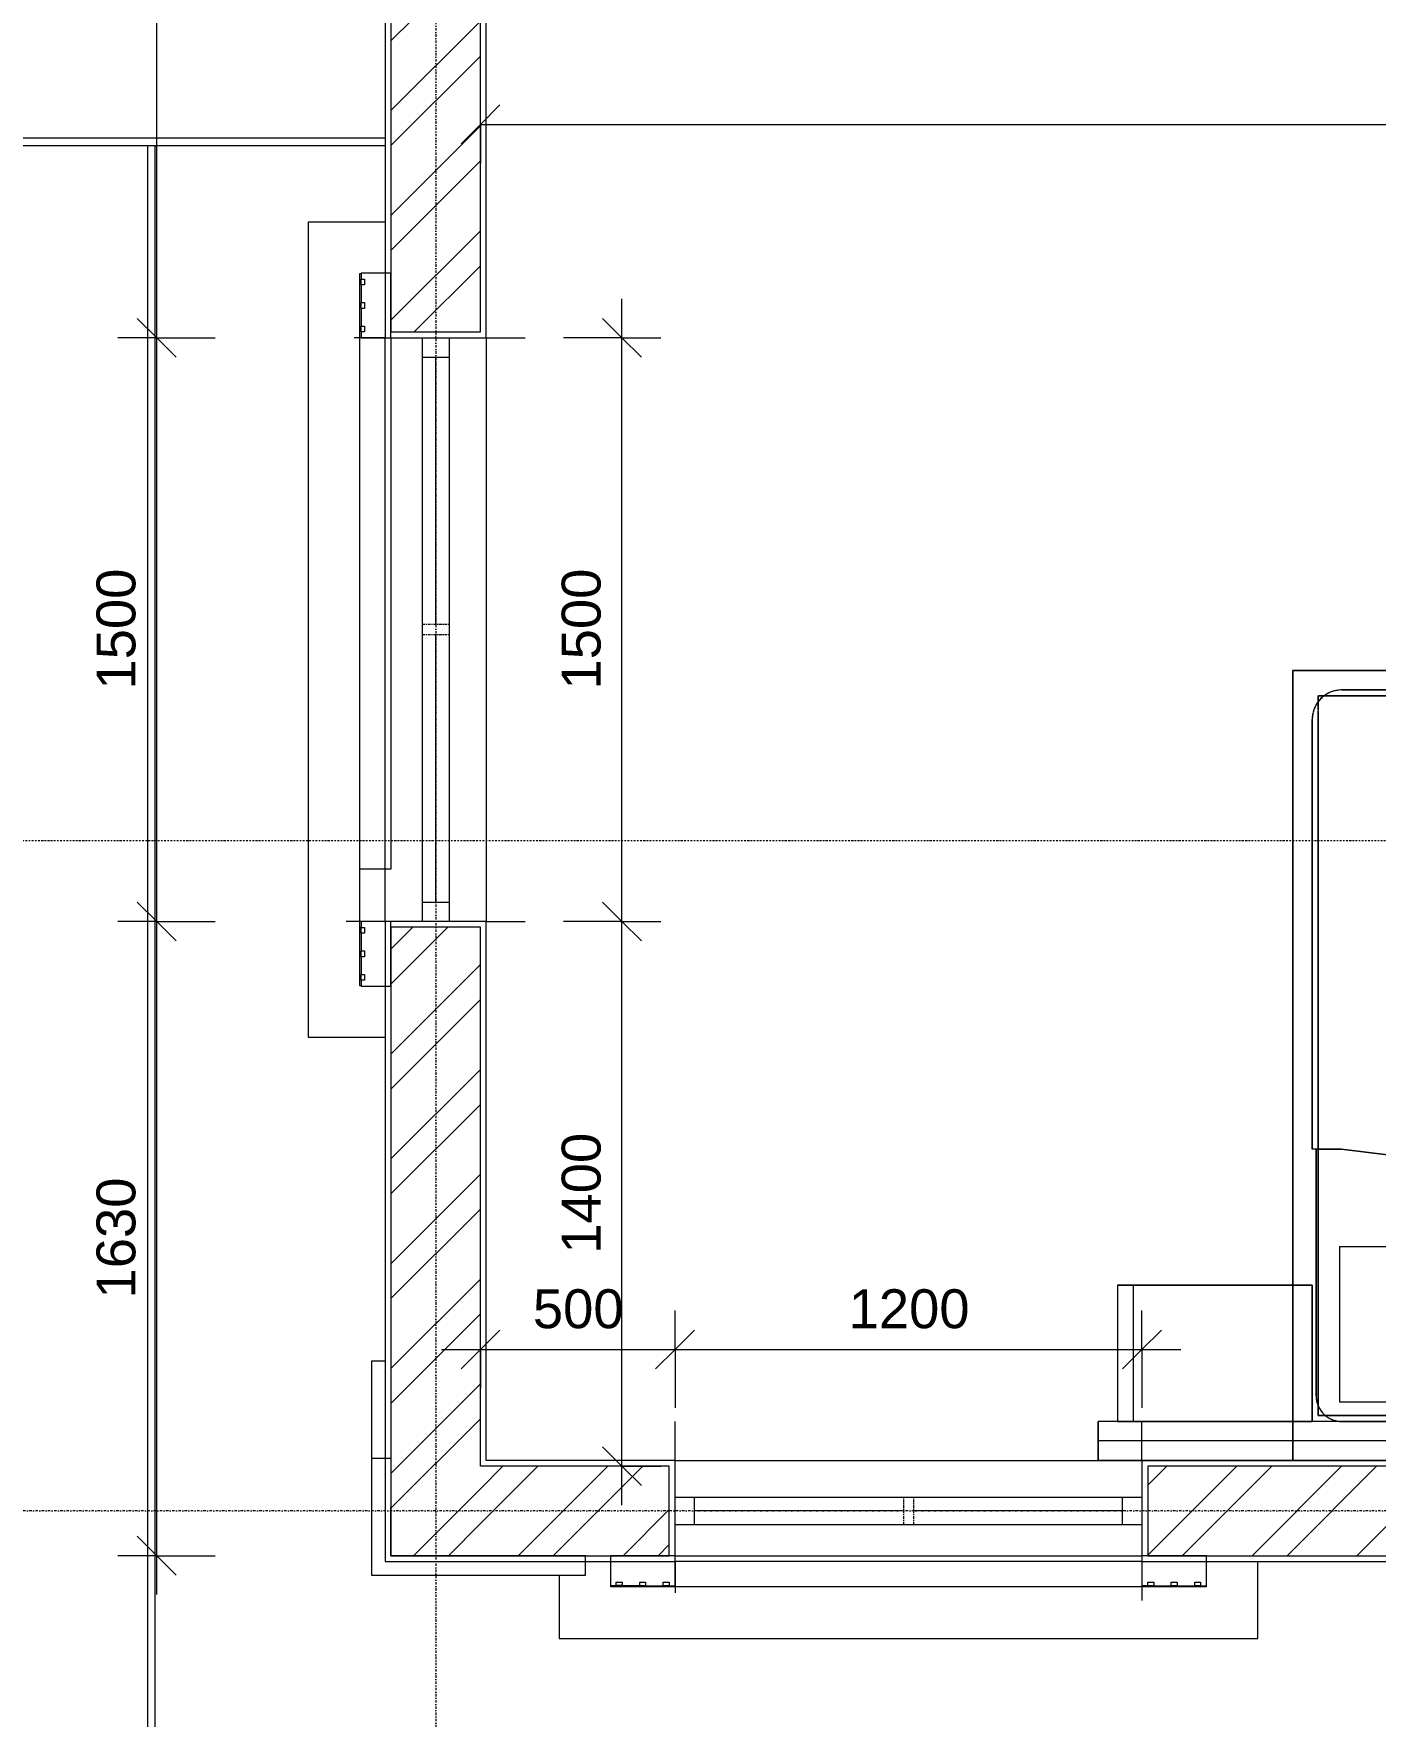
# Model space of a CAD drawing. Header units: millimetres. Extents: x -20313 to 11793, y -15775 to 12805.
# Drawn here: x -13504 to -10056, y -9319 to -4995 of the extents above; entities that cross this region are included whole.
import ezdxf

# ---------------------------------------------------------------- set-up
doc = ezdxf.new("R2010")
doc.units = ezdxf.units.MM
for name, pattern in [('Centre', [14.4, 3, -2.2, 7, -2.2]), ('Dash dot', [15.875, 6.35, -4.7625, 0, -4.7625]), ('TD_Level Line', [8, 4, -2, 0, -2])]:
    doc.linetypes.add(name, pattern=pattern)
for name, color, linetype, lineweight in [('A-ANNO-DIMS', 211, 'Continuous', 9), ('A-ANNO-DIMS-100', 211, 'Continuous', 9), ('A-GENM', 13, 'Continuous', 5), ('A-GLAZ', 151, 'Continuous', 5), ('A-WALL', 113, 'Continuous', 5), ('A-WALL-PATT', 111, 'Continuous', 18), ('G-ANNO-SYMB', 111, 'Continuous', 9), ('I-FURN', 30, 'Continuous', 5), ('I-WALL', 2, 'Continuous', 5), ('Q-CASE', 31, 'Continuous', 5), ('S-GRID', 1, 'Continuous', 9)]:
    doc.layers.add(name, color=color, linetype=linetype, lineweight=lineweight)
doc.styles.add('Arial_2', font='arial.ttf', dxfattribs={"height": 100})
doc.dimstyles.new('Arial_1_0', dxfattribs={"dimscale": 304.8, "dimtxt": 102.02594, "dimasz": 0.328084, "dimexe": 0.328084, "dimexo": 0.0625, "dimgap": 0.082021, "dimtad": 1, "dimdec": 0, "dimzin": 0, "dimdsep": 46, "dimtxsty": 'Arial_2', "dimblk1": 'OBLIQUE', "dimblk2": 'OBLIQUE', "dimsah": 1, "dimcen": 0.09, "dimdle": 0.328084, "dimazin": 0, "dimtfac": 1, "dimtdec": 4, "dimtix": 1, "dimtmove": 0, "dimatfit": 3, "dimfxl": 0.492126, "dimfxlon": 1, "dimtvp": 1, "dimtolj": 1, "dimtzin": 0, "dimarcsym": 2})
pattern_1 = [(45, (-8404.18, -5860.1), (-134.704, 134.704), []), (45, (-8314.37, -5860.1), (-134.704, 134.704), [])]

# ---------------------------------------------------------------- blocks, each defined once
blk = doc.blocks.new('FUR-5_Beds - 4_Queen_1520 x 1880-883254-02_Pent floor')
at = {"layer": 'I-FURN', "color": 10}
for p, q in [((810, 2030), (-810, 2030)), ((-810, 2030), (-810, 450)), ((-810, 450), (-810, 2030)), ((-810, 2030), (810, 2030)), ((810, 450), (810, 2030)), ((810, 2030), (810, 450)), ((-728.1, 1965), (-745, 1965)), ((-745, 1965), (-745, 1948.1)), ((-745, 1948.1), (-745, 1965)), ((-745, 1965), (-728.1, 1965)), ((-745, 1946.5), (-745, 1927.4)), ((-745, 1927.4), (-745, 1946.5)), ((-684.6, 1965), (-727.2, 1965)), ((-727.2, 1965), (-684.6, 1965)), ((683.8, 1965), (-683.8, 1965)), ((-683.8, 1965), (683.8, 1965)), ((705.3, 1965), (684.5, 1965)), ((684.5, 1965), (705.3, 1965)), ((726.5, 1965), (707.4, 1965)), ((707.4, 1965), (726.5, 1965)), ((745, 1965), (728.1, 1965)), ((728.1, 1965), (745, 1965)), ((745, 1948.1), (745, 1965)), ((745, 1965), (745, 1948.1)), ((745, 1918.5), (745, 1947.2)), ((745, 1947.2), (745, 1918.5)), ((-745, 1925.3), (-745, 1904.5)), ((-745, 1904.5), (-745, 1925.3)), ((-745, 1903.8), (-745, 140.9)), ((-745, 140.9), (-745, 1903.8)), ((745, 1904.6), (745, 1918.5)), ((745, 1918.5), (745, 1904.6)), ((745, 632.4), (745, 1903.8)), ((745, 1903.8), (745, 632.4)), ((745, 145.3), (745, 631.8)), ((745, 631.8), (745, 145.3)), ((-1220, 450), (-1260, 450)), ((-1260, 450), (-760, 450)), ((-1260, 450), (-1260, 100)), ((-1260, 450), (-1260, 100)), ((-760, 450), (-1220, 450)), ((-1220, 450), (-810, 450)), ((-810, 450), (-1220, 450)), ((-1220, 450), (-1220, 100)), ((-1220, 450), (-1220, 100)), ((-810, 450), (-760, 450)), ((-760, 450), (-810, 450)), ((-810, 450), (-810, 0)), ((-810, 0), (-810, 450)), ((-760, 100), (-760, 450)), ((-760, 450), (-760, 100)), ((-760, 450), (-760, 100)), ((-760, 450), (-760, 100)), ((760, 450), (1260, 450)), ((810, 450), (760, 450)), ((760, 450), (810, 450)), ((1220, 450), (760, 450)), ((760, 100), (760, 450)), ((760, 450), (760, 100)), ((760, 450), (760, 100)), ((760, 450), (760, 100)), ((1220, 450), (810, 450)), ((810, 450), (1220, 450)), ((810, 0), (810, 450)), ((810, 450), (810, 0)), ((1260, 450), (1220, 450)), ((1220, 450), (1220, 100)), ((1220, 450), (1220, 100)), ((1260, 450), (1260, 100)), ((1260, 450), (1260, 100)), ((-745, 140.9), (-745, 115)), ((-745, 115), (-745, 140.9)), ((745, 140.9), (745, 144.1)), ((745, 144.1), (745, 140.9)), ((745, 115), (745, 140.9)), ((745, 140.9), (745, 115)), ((-1310, 50), (-1310, 100)), ((-1310, 100), (-1310, 0)), ((1310, 100), (-1310, 100)), ((-1260, 100), (-1310, 100)), ((-760, 100), (-1260, 100)), ((-1260, 100), (-1220, 100)), ((-1220, 100), (-1260, 100)), ((-1220, 100), (-810, 100)), ((-810, 100), (-1220, 100)), ((-1220, 100), (-760, 100)), ((-810, 100), (-1220, 100)), ((-810, 100), (-760, 100)), ((-760, 100), (-810, 100)), ((-760, 100), (-810, 100)), ((-683.8, 100), (-760, 100)), ((-745, 115), (-724.3, 115)), ((-724.3, 115), (-745, 115)), ((-724.3, 115), (-720.6, 115)), ((-720.6, 115), (-724.3, 115)), ((-719.6, 115), (-684.4, 115)), ((-684.4, 115), (-719.6, 115)), ((-683.8, 115), (683.8, 115)), ((683.8, 115), (-683.8, 115)), ((683.8, 100), (-683.8, 100)), ((760, 100), (683.8, 100)), ((684.5, 115), (721.1, 115)), ((721.1, 115), (684.5, 115)), ((721.7, 115), (724, 115)), ((724, 115), (721.7, 115)), ((724, 115), (745, 115)), ((745, 115), (724, 115)), ((760, 100), (1220, 100)), ((810, 100), (760, 100)), ((760, 100), (810, 100)), ((1260, 100), (760, 100)), ((810, 100), (760, 100)), ((1220, 100), (810, 100)), ((810, 100), (1220, 100)), ((1220, 100), (810, 100)), ((1220, 100), (1260, 100)), ((1260, 100), (1220, 100)), ((1310, 100), (1260, 100)), ((1310, 0), (1310, 100)), ((1310, 100), (1310, 50)), ((-1310, 0), (-1310, 50)), ((1310, 50), (-1310, 50)), ((1310, 50), (1310, 0)), ((-1197.5, 0), (-1310, 0)), ((-1197.5, 0), (-810, 0)), ((-810, 0), (810, 0)), ((810, 0), (1072.5, 0)), ((1310, 0), (1072.5, 0)), ((-810, 0), (810, 0)), ((810, 0), (-810, 0))]:
    blk.add_line(p, q, dxfattribs=at)
at = {"layer": 'I-FURN'}
for p, q in [((150, 1980), (-683.8, 1980)), ((-683.8, 1980), (683.8, 1980)), ((683.8, 1980), (150, 1980)), ((-760, 1903.8), (-760, 800)), ((-760, 800), (-760, 1903.8)), ((760, 632.4), (760, 1903.8)), ((760, 1903.8), (760, 632.4)), ((-750, 800), (-760, 800)), ((-710, 800), (-760, 800)), ((-750, 800), (-750, 166.2)), ((-750, 166.2), (-750, 800)), ((-750, 800), (-735.4, 800)), ((-750, 800), (-735.4, 800)), ((-735.4, 800), (-750, 800)), ((-735, 800), (-685, 800)), ((-735, 800), (-700, 800)), ((-685, 800), (-735, 800)), ((-710, 800), (-685, 800)), ((-685, 800), (-700, 800)), ((-685, 800), (680, 632.4)), ((680, 632.4), (-685, 800)), ((-685, 800), (680, 632.4)), ((680, 632.4), (-685, 800)), ((680, 632.4), (685, 631.8)), ((685, 631.8), (680, 632.4)), ((680, 632.4), (710, 632.4)), ((760, 632.4), (680, 632.4)), ((685, 631.8), (750, 631.8)), ((700, 631.8), (685, 631.8)), ((700, 631.8), (750, 631.8)), ((760, 632.4), (710, 632.4)), ((750, 166.2), (750, 631.8)), ((750, 631.8), (750, 166.2)), ((-690, 550), (-690, 150)), ((-690, 550), (-690, 150)), ((-690, 550), (-40, 550)), ((-40, 150), (-40, 550)), ((-40, 150), (-40, 550)), ((40, 550), (40, 150)), ((40, 550), (40, 150)), ((40, 550), (690, 550)), ((690, 150), (690, 550)), ((690, 150), (690, 550)), ((-40, 150), (-690, 150)), ((690, 150), (40, 150)), ((-683.8, 100), (150, 100)), ((683.8, 100), (-683.8, 100)), ((150, 100), (683.8, 100))]:
    blk.add_line(p, q, dxfattribs=at)
at = {"layer": 'I-FURN', "flags": 128}
for points in [[(-683.8, 1980), (-686.8, 1979.9), (-689.9, 1979.8), (-692.9, 1979.5), (-695.9, 1979), (-698.9, 1978.5), (-701.9, 1977.8), (-704.9, 1977), (-707.8, 1976.1), (-710.6, 1975.1), (-713.5, 1974), (-716.3, 1972.7), (-719, 1971.4), (-721.7, 1969.9), (-724.3, 1968.4), (-726.8, 1966.7), (-729.3, 1964.9), (-731.7, 1963.1), (-734, 1961.1), (-736.3, 1959), (-738.5, 1956.9), (-740.5, 1954.7), (-742.5, 1952.4), (-744.4, 1950), (-746.2, 1947.5), (-747.9, 1945), (-749.5, 1942.4), (-751, 1939.7), (-752.4, 1937), (-753.7, 1934.2), (-754.8, 1931.4), (-755.9, 1928.5), (-756.8, 1925.6), (-757.6, 1922.7), (-758.3, 1919.7), (-758.9, 1916.8), (-759.3, 1913.7), (-759.7, 1910.7), (-759.9, 1907.7), (-760, 1904.6), (-760, 1903.8)], [(760, 1903.8), (759.9, 1906.8), (759.8, 1909.9), (759.5, 1912.9), (759, 1915.9), (758.5, 1918.9), (757.8, 1921.9), (757, 1924.9), (756.1, 1927.8), (755.1, 1930.6), (754, 1933.5), (752.7, 1936.3), (751.4, 1939), (749.9, 1941.7), (748.4, 1944.3), (746.7, 1946.8), (744.9, 1949.3), (743.1, 1951.7), (741.1, 1954), (739, 1956.3), (736.9, 1958.5), (734.7, 1960.5), (732.4, 1962.5), (730, 1964.4), (727.5, 1966.2), (725, 1967.9), (722.4, 1969.5), (719.7, 1971), (717, 1972.4), (714.2, 1973.7), (711.4, 1974.8), (708.5, 1975.9), (705.6, 1976.8), (702.7, 1977.6), (699.7, 1978.3), (696.8, 1978.9), (693.7, 1979.3), (690.7, 1979.7), (687.7, 1979.9), (684.6, 1980), (683.8, 1980)], [(-750, 166.2), (-749.9, 163.6), (-749.8, 160.9), (-749.5, 158.3), (-749.2, 155.7), (-748.7, 153), (-748.1, 150.5), (-747.4, 147.9), (-746.6, 145.4), (-745.8, 142.9), (-744.8, 140.4), (-743.7, 138), (-742.5, 135.6), (-741.2, 133.3), (-739.9, 131), (-738.4, 128.8), (-736.9, 126.7), (-735.3, 124.6), (-733.6, 122.5), (-731.8, 120.6), (-729.9, 118.7), (-728, 116.9), (-726, 115.2), (-723.9, 113.5), (-721.8, 112), (-719.6, 110.5), (-717.3, 109.1), (-715, 107.8), (-712.6, 106.6), (-710.2, 105.5), (-707.8, 104.5), (-705.3, 103.6), (-702.8, 102.8), (-700.2, 102.1), (-697.7, 101.5), (-695.1, 101), (-692.4, 100.6), (-689.8, 100.3), (-687.2, 100.1), (-684.5, 100), (-683.8, 100)], [(683.8, 100), (686.4, 100.1), (689.1, 100.2), (691.7, 100.5), (694.3, 100.8), (697, 101.3), (699.5, 101.9), (702.1, 102.6), (704.6, 103.4), (707.1, 104.2), (709.6, 105.2), (712, 106.3), (714.4, 107.5), (716.7, 108.8), (719, 110.1), (721.2, 111.6), (723.3, 113.1), (725.4, 114.7), (727.5, 116.4), (729.4, 118.2), (731.3, 120.1), (733.1, 122), (734.8, 124), (736.5, 126.1), (738, 128.2), (739.5, 130.4), (740.9, 132.7), (742.2, 135), (743.4, 137.4), (744.5, 139.8), (745.5, 142.2), (746.4, 144.7), (747.2, 147.2), (747.9, 149.8), (748.5, 152.3), (749, 154.9), (749.4, 157.6), (749.7, 160.2), (749.9, 162.8), (750, 165.5), (750, 166.2)]]:
    blk.add_lwpolyline(points, dxfattribs=at)
at = {"layer": 'I-FURN'}
for centre, radius, start, end in [((-683.8, 1903.8), 76.2, 90, 180), ((683.8, 1903.8), 76.2, 0, 90), ((-683.8, 166.2), 66.2, 180, 200.3188), ((-683.8, 166.2), 66.2, 200.3188, 204.9713), ((-683.8, 166.2), 66.2, 204.9713, 245.5359), ((683.8, 166.2), 66.2, 294.9713, 335.5359), ((683.8, 166.2), 66.2, 335.5359, 339.6303), ((683.8, 166.2), 66.2, 339.6303, 0), ((-683.8, 166.2), 66.2, 245.5359, 249.6303), ((-683.8, 166.2), 66.2, 249.6303, 255), ((-683.8, 166.2), 66.2, 255, 270), ((683.8, 166.2), 66.2, 270, 290.3188), ((683.8, 166.2), 66.2, 290.3188, 294.9713)]:
    blk.add_arc(centre, radius, start, end, dxfattribs=at)
blk = doc.blocks.new('PARAPET1 - PARAPET-963186-02_Pent floor')
at = {"layer": 'Q-CASE'}
for p, q in [((-5843.2, 16978.7), (-5693.3, 12420.6)), ((-5674.2, 12421.2), (-5823.4, 16960.2))]:
    blk.add_line(p, q, dxfattribs=at)
blk = doc.blocks.new('PARAPET4 - PARAPET-973503-02_Pent floor')
at = {"layer": 'Q-CASE'}
for p, q in [((-5713.1, 13030.9), (-9924.9, 12892.4)), ((-9905.2, 12873.9), (-5712.5, 13011.7))]:
    blk.add_line(p, q, dxfattribs=at)
blk = doc.blocks.new('Casement - 2L - 1200 X 1500-1125428-02_Pent floor')
at = {"layer": 'A-GLAZ'}
for p, q in [((-273.8, 130), (-273.8, 230)), ((926.2, 130), (926.2, 230)), ((-223.8, 35), (-273.8, 35)), ((876.2, 35), (-223.8, 35)), ((-223.8, -35), (-223.8, 35)), ((-223.8, 0), (-223.8, 15)), ((313.2, 0), (-223.8, 0)), ((876.2, -35), (876.2, 35)), ((926.2, 35), (876.2, 35)), ((-273.8, -35), (-223.8, -35)), ((-223.8, -35), (876.2, -35)), ((876.2, 0), (339.2, 0)), ((876.2, -35), (926.2, -35)), ((-273.8, -130), (-273.8, -210)), ((926.2, -130), (926.2, -230))]:
    blk.add_line(p, q, dxfattribs=at)
at = {"layer": 'A-GLAZ', "linetype": 'Centre'}
for p, q in [((313.2, 35), (313.2, -35)), ((339.2, 35), (339.2, -35))]:
    blk.add_line(p, q, dxfattribs=at)
blk = doc.blocks.new('Casement - 2L - 1500 X 1500-1219636-02_Pent floor')
at = {"layer": 'A-GLAZ'}
for p, q in [((-423.8, 130), (-423.8, 230)), ((1076.2, 130), (1076.2, 230)), ((-373.8, 35), (-423.8, 35)), ((1026.2, 35), (-373.8, 35)), ((-373.8, -35), (-373.8, 35)), ((-373.8, 0), (-373.8, 15)), ((313.2, 0), (-373.8, 0)), ((1026.2, 0), (339.2, 0)), ((1026.2, -35), (1026.2, 35)), ((1076.2, 35), (1026.2, 35)), ((-423.8, -35), (-373.8, -35)), ((-373.8, -35), (1026.2, -35)), ((1026.2, -35), (1076.2, -35)), ((-423.8, -130), (-423.8, -210)), ((1076.2, -130), (1076.2, -230))]:
    blk.add_line(p, q, dxfattribs=at)
at = {"layer": 'A-GLAZ', "linetype": 'Centre'}
for p, q in [((313.2, 35), (313.2, -35)), ((339.2, 35), (339.2, -35))]:
    blk.add_line(p, q, dxfattribs=at)
blk = doc.blocks.new('hood 4 - hood 1-1210012-02_Pent floor')
at = {"layer": 'A-GENM'}
for p, q in [((-9407.4, 13566.9), (-9569.8, 13561.5)), ((-9569.8, 13561.5), (-9510.8, 11767.2)), ((-9433, 13433.4), (-9430, 13433.5)), ((-9433, 13433.4), (-9430, 13433.5)), ((-9382.7, 11903.9), (-9433, 13433.4)), ((-9382.7, 11903.9), (-9433, 13433.4)), ((-9429, 13404.2), (-9429.5, 13419.2)), ((-9427.1, 13343.9), (-9427.5, 13358.9)), ((-9425.1, 13283.6), (-9425.6, 13298.6)), ((-9347.6, 13270.9), (-9308.2, 12071.6)), ((-9384.2, 12038.9), (-9384.6, 12053.9)), ((-9382.2, 11978.6), (-9382.7, 11993.6)), ((-9379.7, 11904), (-9382.7, 11903.9)), ((-9379.7, 11904), (-9382.7, 11903.9)), ((-9380.2, 11918.3), (-9380.7, 11933.3)), ((-9510.8, 11767.2), (-9313.4, 11773.6))]:
    blk.add_line(p, q, dxfattribs=at)
at = {"layer": 'A-GENM', "lineweight": 9}
for p, q in [((-9353.1, 13436.9), (-9430, 13434.3)), ((-9430, 13434.3), (-9429.5, 13419.2)), ((-9429.5, 13419.2), (-9420.7, 13419.5)), ((-9420.7, 13419.5), (-9420.3, 13404.5)), ((-9347.6, 13270.9), (-9353.1, 13436.9)), ((-9420.3, 13404.5), (-9429, 13404.2)), ((-9429, 13404.2), (-9427.5, 13358.9)), ((-9427.5, 13358.9), (-9418.8, 13359.2)), ((-9418.3, 13344.2), (-9427.1, 13343.9)), ((-9427.1, 13343.9), (-9425.6, 13298.6)), ((-9418.8, 13359.2), (-9418.3, 13344.2)), ((-9425.6, 13298.6), (-9416.8, 13298.9)), ((-9416.3, 13283.9), (-9425.1, 13283.6)), ((-9425.1, 13283.6), (-9424.6, 13268.4)), ((-9416.8, 13298.9), (-9416.3, 13283.9)), ((-9424.6, 13268.4), (-9347.6, 13270.9)), ((-9308.2, 12071.6), (-9385.1, 12069.1)), ((-9385.1, 12069.1), (-9384.6, 12053.9)), ((-9302.8, 11905.6), (-9308.2, 12071.6)), ((-9384.6, 12053.9), (-9375.9, 12054.2)), ((-9375.4, 12039.2), (-9384.2, 12038.9)), ((-9384.2, 12038.9), (-9382.7, 11993.6)), ((-9375.9, 12054.2), (-9375.4, 12039.2)), ((-9382.7, 11993.6), (-9373.9, 11993.9)), ((-9373.9, 11993.9), (-9373.4, 11978.9)), ((-9373.4, 11978.9), (-9382.2, 11978.6)), ((-9382.2, 11978.6), (-9380.7, 11933.3)), ((-9380.7, 11933.3), (-9371.9, 11933.6)), ((-9371.4, 11918.6), (-9380.2, 11918.3)), ((-9380.2, 11918.3), (-9379.7, 11903.1)), ((-9379.7, 11903.1), (-9302.8, 11905.6)), ((-9371.9, 11933.6), (-9371.4, 11918.6))]:
    blk.add_line(p, q, dxfattribs=at)
blk = doc.blocks.new('hood 28 - hood 1-1220104-02_Pent floor')
at = {"layer": 'A-GENM'}
for p, q in [((-5896.5, 12611.5), (-7990.7, 12542.7)), ((-5890, 12414.1), (-5896.5, 12611.5)), ((-7990.7, 12542.7), (-7984.2, 12345.3)), ((-7853.9, 12414.6), (-6024.6, 12474.8)), ((-7554.1, 12424.5), (-6024.6, 12474.8)), ((-6174.3, 12466.8), (-6159.3, 12467.3)), ((-6114, 12468.8), (-6099, 12469.3)), ((-6053.7, 12470.8), (-6038.7, 12471.3)), ((-6024.6, 12474.8), (-6024.5, 12471.7)), ((-6024.6, 12474.8), (-6024.5, 12471.7)), ((-7853.8, 12411.6), (-7853.9, 12414.6)), ((-7839.5, 12412.1), (-7824.5, 12412.6)), ((-7779.2, 12414), (-7764.2, 12414.5)), ((-7718.8, 12416), (-7703.9, 12416.5)), ((-7704.7, 12416.5), (-7704.8, 12419.5)), ((-7551.5, 12344.5), (-7554.1, 12424.5)), ((-6187, 12389.4), (-7551.5, 12344.5))]:
    blk.add_line(p, q, dxfattribs=at)
at = {"layer": 'A-GENM', "lineweight": 9}
for p, q in [((-6174.3, 12466.8), (-6189.5, 12466.3)), ((-6189.5, 12466.3), (-6187, 12389.4)), ((-6174, 12458), (-6174.3, 12466.8)), ((-6159, 12458.5), (-6174, 12458)), ((-6114, 12468.8), (-6159.3, 12467.3)), ((-6159.3, 12467.3), (-6159, 12458.5)), ((-6113.7, 12460), (-6114, 12468.8)), ((-6098.7, 12460.5), (-6113.7, 12460)), ((-6053.7, 12470.8), (-6099, 12469.3)), ((-6099, 12469.3), (-6098.7, 12460.5)), ((-6053.4, 12462), (-6053.7, 12470.8)), ((-6038.4, 12462.5), (-6053.4, 12462)), ((-6023.6, 12471.8), (-6038.7, 12471.3)), ((-6038.7, 12471.3), (-6038.4, 12462.5)), ((-6021, 12394.8), (-6023.6, 12471.8)), ((-7839.5, 12412.1), (-7854.6, 12411.6)), ((-7839.2, 12403.3), (-7839.5, 12412.1)), ((-7779.2, 12414), (-7824.5, 12412.6)), ((-7824.5, 12412.6), (-7824.2, 12403.8)), ((-7778.9, 12405.3), (-7779.2, 12414)), ((-7718.8, 12416), (-7764.2, 12414.5)), ((-7764.2, 12414.5), (-7763.9, 12405.8)), ((-7718.6, 12407.2), (-7718.8, 12416)), ((-7688.7, 12417), (-7703.9, 12416.5)), ((-7703.9, 12416.5), (-7703.6, 12407.7)), ((-7686.2, 12340.1), (-7688.7, 12417)), ((-7854.6, 12411.6), (-7852.1, 12334.6)), ((-7824.2, 12403.8), (-7839.2, 12403.3)), ((-7763.9, 12405.8), (-7778.9, 12405.3)), ((-7703.6, 12407.7), (-7718.6, 12407.2)), ((-6187, 12389.4), (-6021, 12394.8)), ((-7852.1, 12334.6), (-7686.2, 12340.1))]:
    blk.add_line(p, q, dxfattribs=at)
blk = doc.blocks.new('brick facing edge - brick facing edge-1233025-02_Pent floor')
at = {"layer": 'A-WALL', "lineweight": 18}
for p, q in [((-9067.1, 12344.7), (-9366.9, 12334.9)), ((-9366.9, 12334.9), (-9348.8, 11785.2)), ((-9065.4, 12294.7), (-9067.1, 12344.7)), ((-9315.3, 12286.5), (-9065.4, 12294.7)), ((-9298.8, 11786.8), (-9315.3, 12286.5)), ((-9348.8, 11785.2), (-9298.8, 11786.8))]:
    blk.add_line(p, q, dxfattribs=at)
at = {"layer": 'A-WALL'}
for p, q in [((-8817.2, 12352.9), (-9067.1, 12344.7)), ((-8816, 12317.9), (-8817.2, 12352.9))]:
    blk.add_line(p, q, dxfattribs=at)
blk = doc.blocks.new('DIMBLOCK21-02_Pent floor')
at = {"layer": 'A-ANNO-DIMS-100', "transparency": 16777216}
for p, q in [((-12356, -8376.6), (-12356, -8226.6)), ((-11856, -8376.6), (-11856, -8276.6)), ((-12356, -8376.6), (-12306, -8326.6)), ((-11856, -8376.6), (-11806, -8326.6)), ((-12456, -8376.6), (-11856, -8376.6)), ((-12356, -8376.6), (-12406, -8426.6)), ((-12356, -8376.6), (-12356, -8476.6)), ((-11856, -8376.6), (-11906, -8426.6)), ((-11856, -8376.6), (-11856, -8526.6))]:
    blk.add_line(p, q, dxfattribs=at)
at = {"layer": 'A-ANNO-DIMS-100', "color": 0, "transparency": 16777216, "insert": (-12221.3, -8221.8), "char_height": 100, "width": 276.883, "attachment_point": 1, "line_spacing_factor": 0.941778, "style": 'Arial_2'}
blk.add_mtext('500', dxfattribs=at)
blk = doc.blocks.new('_Oblique')
at = {"color": 0, "linetype": 'ByBlock', "lineweight": -2}
blk.add_line((-0.5, -0.5), (0.5, 0.5), dxfattribs=at)
blk = doc.blocks.new('DIMBLOCK22-02_Pent floor')
at = {"layer": 'A-ANNO-DIMS-100', "transparency": 16777216}
for p, q in [((-11856, -8376.6), (-11856, -8276.6)), ((-10656, -8376.6), (-10656, -8276.6)), ((-11856, -8376.6), (-11806, -8326.6)), ((-10656, -8376.6), (-10606, -8326.6)), ((-11856, -8376.6), (-11906, -8426.6)), ((-11856, -8376.6), (-10556, -8376.6)), ((-11856, -8376.6), (-11856, -8526.6)), ((-10656, -8376.6), (-10706, -8426.6)), ((-10656, -8376.6), (-10656, -8526.6))]:
    blk.add_line(p, q, dxfattribs=at)
at = {"layer": 'A-ANNO-DIMS-100', "color": 0, "transparency": 16777216, "insert": (-11409.8, -8221.8), "char_height": 100, "width": 369.177, "attachment_point": 1, "line_spacing_factor": 0.941778, "style": 'Arial_2'}
blk.add_mtext('1200', dxfattribs=at)
blk = doc.blocks.new('DIMBLOCK33-02_Pent floor')
at = {"layer": 'A-ANNO-DIMS-100', "transparency": 16777216}
for p, q in [((-13188, -7276.5), (-13238, -7226.5)), ((-13188, -7276.5), (-13288, -7276.5)), ((-13188, -9006.5), (-13188, -7276.5)), ((-13188, -7276.5), (-13138, -7326.5)), ((-13188, -7276.5), (-13038, -7276.5)), ((-13188, -8906.5), (-13238, -8856.5)), ((-13188, -8906.5), (-13288, -8906.5)), ((-13188, -8906.5), (-13138, -8956.5)), ((-13188, -8906.5), (-13038, -8906.5))]:
    blk.add_line(p, q, dxfattribs=at)
at = {"layer": 'A-ANNO-DIMS-100', "color": 0, "transparency": 16777216, "insert": (-13342.8, -8245.4), "char_height": 100, "width": 369.177, "attachment_point": 1, "rotation": 90, "line_spacing_factor": 0.941778, "style": 'Arial_2'}
blk.add_mtext('1630', dxfattribs=at)
blk = doc.blocks.new('DIMBLOCK34-02_Pent floor')
at = {"layer": 'A-ANNO-DIMS-100', "transparency": 16777216}
for p, q in [((-13188, -5776.5), (-13238, -5726.5)), ((-13188, -5776.5), (-13288, -5776.5)), ((-13188, -7276.5), (-13188, -5776.5)), ((-13188, -5776.5), (-13138, -5826.5)), ((-13188, -5776.5), (-13038, -5776.5)), ((-13188, -7276.5), (-13238, -7226.5)), ((-13188, -7276.5), (-13288, -7276.5)), ((-13188, -7276.5), (-13138, -7326.5)), ((-13188, -7276.5), (-13038, -7276.5))]:
    blk.add_line(p, q, dxfattribs=at)
at = {"layer": 'A-ANNO-DIMS-100', "color": 0, "transparency": 16777216, "insert": (-13342.8, -6680.4), "char_height": 100, "width": 369.177, "attachment_point": 1, "rotation": 90, "line_spacing_factor": 0.941778, "style": 'Arial_2'}
blk.add_mtext('1500', dxfattribs=at)
blk = doc.blocks.new('DIMBLOCK35-02_Pent floor')
at = {"layer": 'A-ANNO-DIMS-100', "transparency": 16777216}
for p, q in [((-13188, -3676.5), (-13238, -3626.5)), ((-13188, -3676.5), (-13288, -3676.5)), ((-13188, -5776.5), (-13188, -3676.5)), ((-13188, -3676.5), (-13138, -3726.5)), ((-13188, -3676.5), (-13038, -3676.5)), ((-13188, -5776.5), (-13238, -5726.5)), ((-13188, -5776.5), (-13288, -5776.5)), ((-13188, -5776.5), (-13138, -5826.5)), ((-13188, -5776.5), (-13038, -5776.5))]:
    blk.add_line(p, q, dxfattribs=at)
at = {"layer": 'A-ANNO-DIMS-100', "color": 0, "transparency": 16777216, "insert": (-13342.8, -4880.4), "char_height": 100, "width": 369.177, "attachment_point": 1, "rotation": 90, "line_spacing_factor": 0.941778, "style": 'Arial_2'}
blk.add_mtext('2100', dxfattribs=at)
blk = doc.blocks.new('DIMBLOCK43-02_Pent floor')
at = {"layer": 'A-ANNO-DIMS-100', "transparency": 16777216}
for p, q in [((-11992.5, -7276.5), (-12042.5, -7226.5)), ((-11992.5, -7276.5), (-12142.5, -7276.5)), ((-11992.5, -8776.5), (-11992.5, -7276.5)), ((-11992.5, -7276.5), (-11942.5, -7326.5)), ((-11992.5, -7276.5), (-11892.5, -7276.5)), ((-11992.5, -8676.5), (-12042.5, -8626.5)), ((-11992.5, -8676.5), (-12142.5, -8676.5)), ((-11992.5, -8676.5), (-11942.5, -8726.5)), ((-11992.5, -8676.5), (-11892.5, -8676.5))]:
    blk.add_line(p, q, dxfattribs=at)
at = {"layer": 'A-ANNO-DIMS-100', "color": 0, "transparency": 16777216, "insert": (-12147.3, -8130.4), "char_height": 100, "width": 369.177, "attachment_point": 1, "rotation": 90, "line_spacing_factor": 0.941778, "style": 'Arial_2'}
blk.add_mtext('1400', dxfattribs=at)
blk = doc.blocks.new('DIMBLOCK44-02_Pent floor')
at = {"layer": 'A-ANNO-DIMS-100', "transparency": 16777216}
for p, q in [((-11992.5, -7276.5), (-11992.5, -5676.5)), ((-11992.5, -5776.5), (-12042.5, -5726.5)), ((-11992.5, -5776.5), (-12142.5, -5776.5)), ((-11992.5, -5776.5), (-11942.5, -5826.5)), ((-11992.5, -5776.5), (-11892.5, -5776.5)), ((-11992.5, -7276.5), (-12042.5, -7226.5)), ((-11992.5, -7276.5), (-12142.5, -7276.5)), ((-11992.5, -7276.5), (-11942.5, -7326.5)), ((-11992.5, -7276.5), (-11892.5, -7276.5))]:
    blk.add_line(p, q, dxfattribs=at)
at = {"layer": 'A-ANNO-DIMS-100', "color": 0, "transparency": 16777216, "insert": (-12147.3, -6680.4), "char_height": 100, "width": 369.177, "attachment_point": 1, "rotation": 90, "line_spacing_factor": 0.941778, "style": 'Arial_2'}
blk.add_mtext('1500', dxfattribs=at)
blk = doc.blocks.new('DIMBLOCK88-02_Pent floor')
at = {"layer": 'A-ANNO-DIMS-100', "transparency": 16777216}
for p, q in [((-12356, -5227.9), (-12356, -5077.9)), ((-6886, -5227.9), (-6886, -5077.9)), ((-12356, -5227.9), (-12306, -5177.9)), ((-6886, -5227.9), (-6836, -5177.9)), ((-12356, -5227.9), (-12406, -5277.9)), ((-12356, -5227.9), (-6886, -5227.9)), ((-12356, -5227.9), (-12356, -5327.9)), ((-6886, -5227.9), (-6936, -5277.9)), ((-6886, -5227.9), (-6886, -5327.9))]:
    blk.add_line(p, q, dxfattribs=at)
at = {"layer": 'A-ANNO-DIMS-100', "color": 0, "transparency": 16777216, "insert": (-9774.8, -5073.1), "char_height": 100, "width": 369.177, "attachment_point": 1, "line_spacing_factor": 0.941778, "style": 'Arial_2'}
blk.add_mtext('5470', dxfattribs=at)

msp = doc.modelspace()

# ---------------------------------------------------------------- hatches: boundary and pattern name
at = {"layer": 'A-WALL-PATT', "lineweight": 5}
h = msp.add_hatch(dxfattribs=at)
h.set_pattern_fill('FP_1', color=256, style=0, pattern_type=2)
h.set_pattern_definition(pattern_1)
h.paths.add_polyline_path([(-12356, -8906.5), (-12356, -7291.5), (-12586, -7291.5), (-12586, -8906.5), (-12395.4, -8906.5)])
h.paths.add_polyline_path([(-12471, -5761.5), (-12356, -5761.5), (-12356, -3906.5), (-12586, -3906.5), (-12586, -5761.5), (-12501.4, -5761.5)])
h = msp.add_hatch(dxfattribs=at)
h.set_pattern_fill('FP_1', color=256, style=0, pattern_type=2)
h.set_pattern_definition(pattern_1)
h.paths.add_polyline_path([(-12341, -8906.5), (-11871, -8906.5), (-11871, -8676.5), (-12356, -8676.5), (-12356, -8906.5)])
h.paths.add_polyline_path([(-8471.4, -8906.5), (-8401, -8906.5), (-8401, -8676.5), (-10641, -8676.5), (-10641, -8906.5), (-8683.5, -8906.5)])
h.paths.add_polyline_path([(-4547.5, -8906.5), (-4256, -8906.5), (-4256, -8676.5), (-4571, -8676.5), (-4571, -8906.5)])
h.paths.add_polyline_path([(-7171, -8906.5), (-5801, -8906.5), (-5801, -8676.5), (-7171, -8676.5), (-7171, -8815.8)])

# ---------------------------------------------------------------- linework, layer by layer
at = {"layer": 'A-WALL', "lineweight": 18}
for p, q in [((-12586, -3391.5), (-12586, -5761.5)), ((-12356, -5761.5), (-12356, -3906.5)), ((-12586, -5761.5), (-12356, -5761.5)), ((-12586, -7291.5), (-12586, -8906.5)), ((-12356, -7291.5), (-12586, -7291.5)), ((-12356, -8676.5), (-12356, -7291.5)), ((-11871, -8676.5), (-12356, -8676.5)), ((-11871, -8906.5), (-11871, -8676.5)), ((-10641, -8676.5), (-10641, -8906.5)), ((-8401, -8676.5), (-10641, -8676.5)), ((-12586, -8906.5), (-11871, -8906.5)), ((-10641, -8906.5), (-8401, -8906.5))]:
    msp.add_line(p, q, dxfattribs=at)
at = {"layer": 'G-ANNO-SYMB', "linetype": 'TD_Level Line', "lineweight": 18}
msp.add_line((-18919.7, -7068.1), (10398.9, -7068.1), dxfattribs=at)
at = {"layer": 'I-WALL', "lineweight": 18}
for p, q in [((-12601, -3376.5), (-12601, -5776.5)), ((-12341, -5776.5), (-12341, -3921.5)), ((-12601, -5776.5), (-12341, -5776.5)), ((-12601, -7276.5), (-12601, -8921.5)), ((-12341, -7276.5), (-12601, -7276.5)), ((-12341, -8661.5), (-12341, -7276.5)), ((-11856, -8661.5), (-12341, -8661.5)), ((-11856, -8921.5), (-11856, -8661.5)), ((-8386, -8661.5), (-10656, -8661.5)), ((-10656, -8661.5), (-10656, -8921.5)), ((-12601, -8921.5), (-11856, -8921.5)), ((-10656, -8921.5), (-8386, -8921.5))]:
    msp.add_line(p, q, dxfattribs=at)
at = {"layer": 'I-WALL'}
for p, q in [((-12601, -7276.5), (-12601, -5776.5)), ((-12341, -5776.5), (-12341, -7276.5)), ((-11856, -8661.5), (-10656, -8661.5)), ((-10656, -8921.5), (-11856, -8921.5))]:
    msp.add_line(p, q, dxfattribs=at)
at = {"layer": 'S-GRID', "linetype": 'Dash dot', "lineweight": 18}
for p, q in [((-12471, 8502.5), (-12471, -11866.6)), ((8600, -8791.5), (-16174.4, -8791.5))]:
    msp.add_line(p, q, dxfattribs=at)

# ---------------------------------------------------------------- block references
at = {"layer": 'A-GENM'}
for name, p, rotation in [('hood 28 - hood 1-1220104-02_Pent floor', (0, 0), 88.11700695989701), ('hood 4 - hood 1-1210012-02_Pent floor', (1714.9, 0), 88.11700695989694)]:
    msp.add_blockref(name, p, dxfattribs=dict(at, rotation=rotation))
at = {"layer": 'A-GLAZ', "rotation": 270}
msp.add_blockref('Casement - 2L - 1500 X 1500-1219636-02_Pent floor', (-12471, -6200.4), dxfattribs=at)
at = {"layer": 'A-GLAZ'}
msp.add_blockref('Casement - 2L - 1200 X 1500-1125428-02_Pent floor', (-11582.1, -8791.5), dxfattribs=at)
at = {"layer": 'A-WALL', "rotation": 88.11700695989701}
msp.add_blockref('brick facing edge - brick facing edge-1233025-02_Pent floor', (0, 0), dxfattribs=at)
at = {"layer": 'I-FURN', "color": 10}
msp.add_blockref('FUR-5_Beds - 4_Queen_1520 x 1880-883254-02_Pent floor', (-9458.5, -8661.5), dxfattribs=at)
at = {"layer": 'Q-CASE', "rotation": 88.11700695989701}
for name in ['PARAPET4 - PARAPET-973503-02_Pent floor', 'PARAPET1 - PARAPET-963186-02_Pent floor']:
    msp.add_blockref(name, (0, 0), dxfattribs=at)

# ---------------------------------------------------------------- dimensions: what is measured, and where the dimension line sits
at = {"layer": 'A-ANNO-DIMS'}
for base, p1, p2, angle, override, picture, middle in [((-13188, -3676.5), (-13038, -5776.5), (-13038, -3676.5), 90, {"dimpost": '<>', "dimfxl": 2100}, 'DIMBLOCK35-02_Pent floor', (-13264.1, -4726.5)), ((-11992.5, -5776.5), (-12142.5, -7276.5), (-12142.5, -5776.5), 90, {"dimpost": '<>', "dimfxl": 1500}, 'DIMBLOCK44-02_Pent floor', (-12068.5, -6526.5)), ((-13188, -5776.5), (-13038, -7276.5), (-13038, -5776.5), 90, {"dimpost": '<>', "dimfxl": 1500}, 'DIMBLOCK34-02_Pent floor', (-13264.1, -6526.5)), ((-13188, -7276.5), (-13038, -8906.5), (-13038, -7276.5), 90, {"dimpost": '<>', "dimfxl": 1630}, 'DIMBLOCK33-02_Pent floor', (-13264.1, -8091.5)), ((-11992.5, -7276.5), (-12142.5, -8676.5), (-12142.5, -7276.5), 90, {"dimpost": '<>', "dimfxl": 1400}, 'DIMBLOCK43-02_Pent floor', (-12068.5, -7976.5)), ((-11856, -8376.6), (-12356, -8226.6), (-11856, -8526.6), 0, {"dimpost": '<>', "dimfxl": 583.095189}, 'DIMBLOCK21-02_Pent floor', (-12106, -8300.6)), ((-10656, -8376.6), (-11856, -8526.6), (-10656, -8526.6), 0, {"dimpost": '<>', "dimfxl": 1200}, 'DIMBLOCK22-02_Pent floor', (-11256, -8300.6))]:
    dim = msp.add_linear_dim(base=base, p1=p1, p2=p2, angle=angle, dimstyle='Arial_1_0', override=override, dxfattribs=at)
    dim.commit()
    dim.dimension.update_dxf_attribs({"geometry": picture, "text_midpoint": middle})
dim = msp.add_linear_dim(base=(-6886, -5227.9), p1=(-12356, -5077.9), p2=(-6886, -5077.9), dimstyle='Arial_1_0', override={"dimpost": '<>', "dimfxl": 5470}, dxfattribs=at)
dim.commit()
dim.dimension.update_dxf_attribs({"geometry": 'DIMBLOCK88-02_Pent floor', "text_midpoint": (-9621, -5151.8)})

doc.saveas('drawing.dxf')
